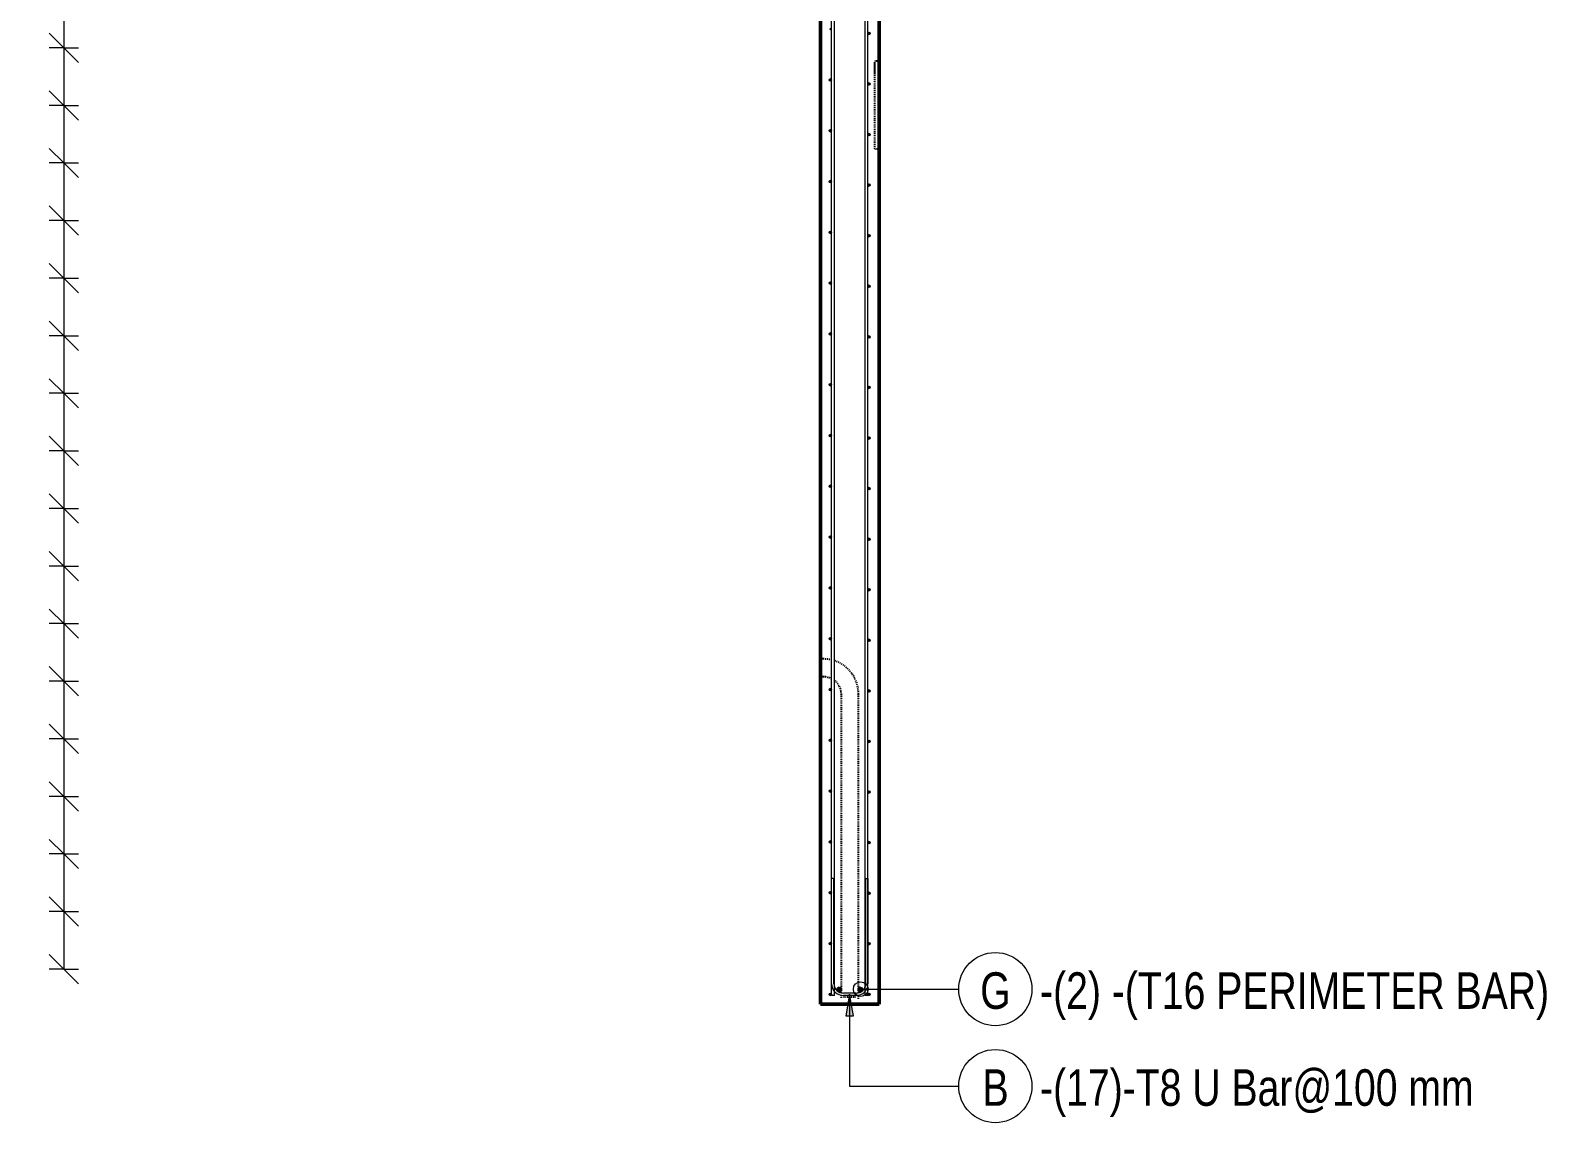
# Model space of a CAD drawing. Header units: millimetres. Extents: x -7141 to 5307, y -2677 to 10424.
# Drawn here: x 128 to 5307, y -1800 to 1933 of the extents above; entities that cross this region are included whole.
import ezdxf

# ---------------------------------------------------------------- set-up
doc = ezdxf.new("R2010")
doc.units = ezdxf.units.MM
doc.linetypes.add('Dash', pattern=[6.36, 3.18, -3.18])
for name, color, linetype, lineweight in [('A-ANNO-DIMS', 211, 'Continuous', 9), ('A-ANNO-DIMS-50', 211, 'Continuous', 9), ('A-WALL', 113, 'Continuous', 25), ('A-WALL-HDLN', 110, 'Dash', 25), ('S-RBAR', 171, 'Continuous', 18), ('S-RBAR-IDEN', 171, 'Continuous', 9)]:
    doc.layers.add(name, color=color, linetype=linetype, lineweight=lineweight)
doc.styles.add('Nirmala UI Semilight', font='NirmalaS.ttf', dxfattribs={"width": 0.8, "height": 125})
doc.dimstyles.new('Arrow_Filled_-_2_5_NI_UI', dxfattribs={"dimscale": 304.8, "dimtxt": 130.920493, "dimasz": 0.328084, "dimexe": 0.164042, "dimexo": 0.0625, "dimgap": 0.164042, "dimtad": 1, "dimdec": 0, "dimzin": 0, "dimdsep": 46, "dimtxsty": 'Nirmala UI Semilight', "dimblk1": 'OBLIQUE', "dimblk2": 'OBLIQUE', "dimsah": 1, "dimcen": 0.09, "dimazin": 0, "dimtfac": 1, "dimtdec": 4, "dimtix": 1, "dimtmove": 0, "dimatfit": 3, "dimfxl": 0.164042, "dimfxlon": 1, "dimtvp": 1, "dimtolj": 1, "dimtzin": 0, "dimarcsym": 2})

# ---------------------------------------------------------------- blocks, each defined once
blk = doc.blocks.new('DIMBLOCK29-Elevation Front 1')
at = {"layer": 'A-ANNO-DIMS-50'}
for p, q in [((243.1, 2070.2), (193.1, 2120.2)), ((243.1, 2070.2), (193.1, 2070.2)), ((243.1, 2070.2), (243.1, 1873.4)), ((243.1, 2070.2), (293.1, 2020.2)), ((243.1, 2070.2), (293.1, 2070.2)), ((243.1, 1873.4), (193.1, 1923.4)), ((243.1, 1873.4), (193.1, 1873.4)), ((243.1, 1873.4), (293.1, 1823.4)), ((243.1, 1873.4), (293.1, 1873.4))]:
    blk.add_line(p, q, dxfattribs=at)
blk = doc.blocks.new('_Oblique')
at = {"color": 0, "linetype": 'ByBlock', "lineweight": -2}
blk.add_line((-0.5, -0.5), (0.5, 0.5), dxfattribs=at)
blk = doc.blocks.new('DIMBLOCK30-Elevation Front 1')
at = {"layer": 'A-ANNO-DIMS-50'}
for p, q in [((243.1, 1873.4), (193.1, 1923.4)), ((243.1, 1873.4), (193.1, 1873.4)), ((243.1, 1873.4), (243.1, 1676.7)), ((243.1, 1873.4), (293.1, 1823.4)), ((243.1, 1873.4), (293.1, 1873.4)), ((243.1, 1676.7), (193.1, 1726.7)), ((243.1, 1676.7), (193.1, 1676.7)), ((243.1, 1676.7), (293.1, 1626.7)), ((243.1, 1676.7), (293.1, 1676.7))]:
    blk.add_line(p, q, dxfattribs=at)
blk = doc.blocks.new('DIMBLOCK31-Elevation Front 1')
at = {"layer": 'A-ANNO-DIMS-50'}
for p, q in [((243.1, 1676.7), (193.1, 1726.7)), ((243.1, 1676.7), (193.1, 1676.7)), ((243.1, 1676.7), (243.1, 1479.9)), ((243.1, 1676.7), (293.1, 1626.7)), ((243.1, 1676.7), (293.1, 1676.7)), ((243.1, 1479.9), (193.1, 1529.9)), ((243.1, 1479.9), (193.1, 1479.9)), ((243.1, 1479.9), (293.1, 1429.9)), ((243.1, 1479.9), (293.1, 1479.9))]:
    blk.add_line(p, q, dxfattribs=at)
blk = doc.blocks.new('DIMBLOCK32-Elevation Front 1')
at = {"layer": 'A-ANNO-DIMS-50'}
for p, q in [((243.1, 1479.9), (193.1, 1529.9)), ((243.1, 1479.9), (193.1, 1479.9)), ((243.1, 1479.9), (243.1, 1283.1)), ((243.1, 1479.9), (293.1, 1429.9)), ((243.1, 1479.9), (293.1, 1479.9)), ((243.1, 1283.1), (193.1, 1333.1)), ((243.1, 1283.1), (193.1, 1283.1)), ((243.1, 1283.1), (293.1, 1233.1)), ((243.1, 1283.1), (293.1, 1283.1))]:
    blk.add_line(p, q, dxfattribs=at)
blk = doc.blocks.new('DIMBLOCK33-Elevation Front 1')
at = {"layer": 'A-ANNO-DIMS-50'}
for p, q in [((243.1, 1283.1), (193.1, 1333.1)), ((243.1, 1283.1), (193.1, 1283.1)), ((243.1, 1283.1), (243.1, 1086.3)), ((243.1, 1283.1), (293.1, 1233.1)), ((243.1, 1283.1), (293.1, 1283.1)), ((243.1, 1086.3), (193.1, 1136.3)), ((243.1, 1086.3), (193.1, 1086.3)), ((243.1, 1086.3), (293.1, 1036.3)), ((243.1, 1086.3), (293.1, 1086.3))]:
    blk.add_line(p, q, dxfattribs=at)
blk = doc.blocks.new('DIMBLOCK34-Elevation Front 1')
at = {"layer": 'A-ANNO-DIMS-50'}
for p, q in [((243.1, 1086.3), (193.1, 1136.3)), ((243.1, 1086.3), (193.1, 1086.3)), ((243.1, 1086.3), (243.1, 889.6)), ((243.1, 1086.3), (293.1, 1036.3)), ((243.1, 1086.3), (293.1, 1086.3)), ((243.1, 889.6), (193.1, 939.6)), ((243.1, 889.6), (193.1, 889.6)), ((243.1, 889.6), (293.1, 839.6)), ((243.1, 889.6), (293.1, 889.6))]:
    blk.add_line(p, q, dxfattribs=at)
blk = doc.blocks.new('DIMBLOCK35-Elevation Front 1')
at = {"layer": 'A-ANNO-DIMS-50'}
for p, q in [((243.1, 889.6), (193.1, 939.6)), ((243.1, 889.6), (193.1, 889.6)), ((243.1, 889.6), (243.1, 692.8)), ((243.1, 889.6), (293.1, 839.6)), ((243.1, 889.6), (293.1, 889.6)), ((243.1, 692.8), (193.1, 742.8)), ((243.1, 692.8), (193.1, 692.8)), ((243.1, 692.8), (293.1, 642.8)), ((243.1, 692.8), (293.1, 692.8))]:
    blk.add_line(p, q, dxfattribs=at)
blk = doc.blocks.new('DIMBLOCK36-Elevation Front 1')
at = {"layer": 'A-ANNO-DIMS-50'}
for p, q in [((243.1, 692.8), (193.1, 742.8)), ((243.1, 692.8), (193.1, 692.8)), ((243.1, 692.8), (243.1, 496)), ((243.1, 692.8), (293.1, 642.8)), ((243.1, 692.8), (293.1, 692.8)), ((243.1, 496), (193.1, 546)), ((243.1, 496), (193.1, 496)), ((243.1, 496), (293.1, 446)), ((243.1, 496), (293.1, 496))]:
    blk.add_line(p, q, dxfattribs=at)
blk = doc.blocks.new('DIMBLOCK37-Elevation Front 1')
at = {"layer": 'A-ANNO-DIMS-50'}
for p, q in [((243.1, 496), (193.1, 546)), ((243.1, 496), (193.1, 496)), ((243.1, 496), (243.1, 299.2)), ((243.1, 496), (293.1, 446)), ((243.1, 496), (293.1, 496)), ((243.1, 299.2), (193.1, 349.2)), ((243.1, 299.2), (193.1, 299.2)), ((243.1, 299.2), (293.1, 249.2)), ((243.1, 299.2), (293.1, 299.2))]:
    blk.add_line(p, q, dxfattribs=at)
blk = doc.blocks.new('DIMBLOCK38-Elevation Front 1')
at = {"layer": 'A-ANNO-DIMS-50'}
for p, q in [((243.1, 299.2), (193.1, 349.2)), ((243.1, 299.2), (193.1, 299.2)), ((243.1, 299.2), (243.1, 102.4)), ((243.1, 299.2), (293.1, 249.2)), ((243.1, 299.2), (293.1, 299.2)), ((243.1, 102.4), (193.1, 152.4)), ((243.1, 102.4), (193.1, 102.4)), ((243.1, 102.4), (293.1, 52.4)), ((243.1, 102.4), (293.1, 102.4))]:
    blk.add_line(p, q, dxfattribs=at)
blk = doc.blocks.new('DIMBLOCK39-Elevation Front 1')
at = {"layer": 'A-ANNO-DIMS-50'}
for p, q in [((243.1, 102.4), (193.1, 152.4)), ((243.1, 102.4), (193.1, 102.4)), ((243.1, 102.4), (243.1, -94.3)), ((243.1, 102.4), (293.1, 52.4)), ((243.1, 102.4), (293.1, 102.4)), ((243.1, -94.3), (193.1, -44.3)), ((243.1, -94.3), (193.1, -94.3)), ((243.1, -94.3), (293.1, -144.3)), ((243.1, -94.3), (293.1, -94.3))]:
    blk.add_line(p, q, dxfattribs=at)
blk = doc.blocks.new('DIMBLOCK40-Elevation Front 1')
at = {"layer": 'A-ANNO-DIMS-50'}
for p, q in [((243.1, -94.3), (193.1, -44.3)), ((243.1, -94.3), (193.1, -94.3)), ((243.1, -94.3), (243.1, -291.1)), ((243.1, -94.3), (293.1, -144.3)), ((243.1, -94.3), (293.1, -94.3)), ((243.1, -291.1), (193.1, -241.1)), ((243.1, -291.1), (193.1, -291.1)), ((243.1, -291.1), (293.1, -341.1)), ((243.1, -291.1), (293.1, -291.1))]:
    blk.add_line(p, q, dxfattribs=at)
blk = doc.blocks.new('DIMBLOCK41-Elevation Front 1')
at = {"layer": 'A-ANNO-DIMS-50'}
for p, q in [((243.1, -291.1), (193.1, -241.1)), ((243.1, -291.1), (193.1, -291.1)), ((243.1, -291.1), (243.1, -487.9)), ((243.1, -291.1), (293.1, -341.1)), ((243.1, -291.1), (293.1, -291.1)), ((243.1, -487.9), (193.1, -437.9)), ((243.1, -487.9), (193.1, -487.9)), ((243.1, -487.9), (293.1, -537.9)), ((243.1, -487.9), (293.1, -487.9))]:
    blk.add_line(p, q, dxfattribs=at)
blk = doc.blocks.new('DIMBLOCK42-Elevation Front 1')
at = {"layer": 'A-ANNO-DIMS-50'}
for p, q in [((243.1, -487.9), (193.1, -437.9)), ((243.1, -487.9), (193.1, -487.9)), ((243.1, -487.9), (243.1, -684.7)), ((243.1, -487.9), (293.1, -537.9)), ((243.1, -487.9), (293.1, -487.9)), ((243.1, -684.7), (193.1, -634.7)), ((243.1, -684.7), (193.1, -684.7)), ((243.1, -684.7), (293.1, -734.7)), ((243.1, -684.7), (293.1, -684.7))]:
    blk.add_line(p, q, dxfattribs=at)
blk = doc.blocks.new('DIMBLOCK43-Elevation Front 1')
at = {"layer": 'A-ANNO-DIMS-50'}
for p, q in [((243.1, -684.7), (193.1, -634.7)), ((243.1, -684.7), (193.1, -684.7)), ((243.1, -684.7), (243.1, -881.4)), ((243.1, -684.7), (293.1, -734.7)), ((243.1, -684.7), (293.1, -684.7)), ((243.1, -881.4), (193.1, -831.4)), ((243.1, -881.4), (193.1, -881.4)), ((243.1, -881.4), (293.1, -931.4)), ((243.1, -881.4), (293.1, -881.4))]:
    blk.add_line(p, q, dxfattribs=at)
blk = doc.blocks.new('DIMBLOCK44-Elevation Front 1')
at = {"layer": 'A-ANNO-DIMS-50'}
for p, q in [((243.1, -881.4), (193.1, -831.4)), ((243.1, -881.4), (193.1, -881.4)), ((243.1, -881.4), (243.1, -1078.2)), ((243.1, -881.4), (293.1, -931.4)), ((243.1, -881.4), (293.1, -881.4)), ((243.1, -1078.2), (193.1, -1028.2)), ((243.1, -1078.2), (193.1, -1078.2)), ((243.1, -1078.2), (293.1, -1128.2)), ((243.1, -1078.2), (293.1, -1078.2))]:
    blk.add_line(p, q, dxfattribs=at)
blk = doc.blocks.new('DIMBLOCK45-Elevation Front 1')
at = {"layer": 'A-ANNO-DIMS-50'}
for p, q in [((243.1, -1078.2), (193.1, -1028.2)), ((243.1, -1078.2), (193.1, -1078.2)), ((243.1, -1078.2), (243.1, -1275)), ((243.1, -1078.2), (293.1, -1128.2)), ((243.1, -1078.2), (293.1, -1078.2)), ((243.1, -1275), (193.1, -1225)), ((243.1, -1275), (193.1, -1275)), ((243.1, -1275), (293.1, -1325)), ((243.1, -1275), (293.1, -1275))]:
    blk.add_line(p, q, dxfattribs=at)
blk = doc.blocks.new('DIMBLOCK46-Elevation Front 1')
at = {"layer": 'A-ANNO-DIMS-50'}
for p, q in [((243.1, 7580), (193.1, 7630)), ((243.1, 7580), (193.1, 7580)), ((243.1, 7580), (243.1, -1275)), ((243.1, 7580), (243.1, 7383.2)), ((243.1, 7580), (293.1, 7530)), ((243.1, 7580), (293.1, 7580)), ((243.1, 7383.2), (193.1, 7433.2)), ((243.1, 7383.2), (193.1, 7383.2)), ((243.1, 7383.2), (243.1, 7186.4)), ((243.1, 7383.2), (293.1, 7333.2)), ((243.1, 7383.2), (293.1, 7383.2)), ((243.1, 7186.4), (193.1, 7236.4)), ((243.1, 7186.4), (193.1, 7186.4)), ((243.1, 7186.4), (243.1, 6989.7)), ((243.1, 7186.4), (293.1, 7136.4)), ((243.1, 7186.4), (293.1, 7186.4)), ((243.1, 6989.7), (193.1, 7039.7)), ((243.1, 6989.7), (193.1, 6989.7)), ((243.1, 6989.7), (243.1, 6792.9)), ((243.1, 6989.7), (293.1, 6939.7)), ((243.1, 6989.7), (293.1, 6989.7)), ((243.1, 6792.9), (193.1, 6842.9)), ((243.1, 6792.9), (193.1, 6792.9)), ((243.1, 6792.9), (243.1, 6596.1)), ((243.1, 6792.9), (293.1, 6742.9)), ((243.1, 6792.9), (293.1, 6792.9)), ((243.1, 6596.1), (193.1, 6646.1)), ((243.1, 6596.1), (193.1, 6596.1)), ((243.1, 6596.1), (243.1, 6399.3)), ((243.1, 6596.1), (293.1, 6546.1)), ((243.1, 6596.1), (293.1, 6596.1)), ((243.1, 6399.3), (193.1, 6449.3)), ((243.1, 6399.3), (193.1, 6399.3)), ((243.1, 6399.3), (243.1, 6202.6)), ((243.1, 6399.3), (293.1, 6349.3)), ((243.1, 6399.3), (293.1, 6399.3)), ((243.1, 6202.6), (193.1, 6252.6)), ((243.1, 6202.6), (193.1, 6202.6)), ((243.1, 6202.6), (243.1, 6005.8)), ((243.1, 6202.6), (293.1, 6152.6)), ((243.1, 6202.6), (293.1, 6202.6)), ((243.1, 6005.8), (193.1, 6055.8)), ((243.1, 6005.8), (193.1, 6005.8)), ((243.1, 6005.8), (243.1, 5809)), ((243.1, 6005.8), (293.1, 5955.8)), ((243.1, 6005.8), (293.1, 6005.8)), ((243.1, 5809), (193.1, 5859)), ((243.1, 5809), (193.1, 5809)), ((243.1, 5809), (243.1, 5612.2)), ((243.1, 5809), (293.1, 5759)), ((243.1, 5809), (293.1, 5809)), ((243.1, 5612.2), (193.1, 5662.2)), ((243.1, 5612.2), (193.1, 5612.2)), ((243.1, 5612.2), (243.1, 5415.4)), ((243.1, 5612.2), (293.1, 5562.2)), ((243.1, 5612.2), (293.1, 5612.2)), ((243.1, 5415.4), (193.1, 5465.4)), ((243.1, 5415.4), (193.1, 5415.4)), ((243.1, 5415.4), (243.1, 5218.7)), ((243.1, 5415.4), (293.1, 5365.4)), ((243.1, 5415.4), (293.1, 5415.4)), ((243.1, 5218.7), (193.1, 5268.7)), ((243.1, 5218.7), (193.1, 5218.7)), ((243.1, 5218.7), (243.1, 5021.9)), ((243.1, 5218.7), (293.1, 5168.7)), ((243.1, 5218.7), (293.1, 5218.7)), ((243.1, 5021.9), (193.1, 5071.9)), ((243.1, 5021.9), (193.1, 5021.9)), ((243.1, 5021.9), (243.1, 4825.1)), ((243.1, 5021.9), (293.1, 4971.9)), ((243.1, 5021.9), (293.1, 5021.9)), ((243.1, 4825.1), (193.1, 4875.1)), ((243.1, 4825.1), (193.1, 4825.1)), ((243.1, 4825.1), (243.1, 4628.3)), ((243.1, 4825.1), (293.1, 4775.1)), ((243.1, 4825.1), (293.1, 4825.1)), ((243.1, 4628.3), (193.1, 4678.3)), ((243.1, 4628.3), (193.1, 4628.3)), ((243.1, 4628.3), (243.1, 4431.6)), ((243.1, 4628.3), (293.1, 4578.3)), ((243.1, 4628.3), (293.1, 4628.3)), ((243.1, 4431.6), (193.1, 4481.6)), ((243.1, 4431.6), (193.1, 4431.6)), ((243.1, 4431.6), (243.1, 4234.8)), ((243.1, 4431.6), (293.1, 4381.6)), ((243.1, 4431.6), (293.1, 4431.6)), ((243.1, 4234.8), (193.1, 4284.8)), ((243.1, 4234.8), (193.1, 4234.8)), ((243.1, 4234.8), (243.1, 4038)), ((243.1, 4234.8), (293.1, 4184.8)), ((243.1, 4234.8), (293.1, 4234.8)), ((243.1, 4038), (193.1, 4088)), ((243.1, 4038), (193.1, 4038)), ((243.1, 4038), (243.1, 3841.2)), ((243.1, 4038), (293.1, 3988)), ((243.1, 4038), (293.1, 4038)), ((243.1, 3841.2), (193.1, 3891.2)), ((243.1, 3841.2), (193.1, 3841.2)), ((243.1, 3841.2), (243.1, 3644.4)), ((243.1, 3841.2), (293.1, 3791.2)), ((243.1, 3841.2), (293.1, 3841.2)), ((243.1, 3644.4), (193.1, 3694.4)), ((243.1, 3644.4), (193.1, 3644.4)), ((243.1, 3644.4), (243.1, 3447.7)), ((243.1, 3644.4), (293.1, 3594.4)), ((243.1, 3644.4), (293.1, 3644.4)), ((243.1, 3447.7), (193.1, 3497.7)), ((243.1, 3447.7), (193.1, 3447.7)), ((243.1, 3447.7), (243.1, 3250.9)), ((243.1, 3447.7), (293.1, 3397.7)), ((243.1, 3447.7), (293.1, 3447.7)), ((243.1, 3250.9), (193.1, 3300.9)), ((243.1, 3250.9), (193.1, 3250.9)), ((243.1, 3250.9), (243.1, 3054.1)), ((243.1, 3250.9), (293.1, 3200.9)), ((243.1, 3250.9), (293.1, 3250.9)), ((243.1, 3054.1), (193.1, 3104.1)), ((243.1, 3054.1), (193.1, 3054.1)), ((243.1, 3054.1), (243.1, 2857.3)), ((243.1, 3054.1), (293.1, 3004.1)), ((243.1, 3054.1), (293.1, 3054.1)), ((243.1, 2857.3), (193.1, 2907.3)), ((243.1, 2857.3), (193.1, 2857.3)), ((243.1, 2857.3), (243.1, 2660.6)), ((243.1, 2857.3), (293.1, 2807.3)), ((243.1, 2857.3), (293.1, 2857.3)), ((243.1, 2660.6), (193.1, 2710.6)), ((243.1, 2660.6), (193.1, 2660.6)), ((243.1, 2660.6), (243.1, 2463.8)), ((243.1, 2660.6), (293.1, 2610.6)), ((243.1, 2660.6), (293.1, 2660.6)), ((243.1, 2463.8), (193.1, 2513.8)), ((243.1, 2463.8), (193.1, 2463.8)), ((243.1, 2463.8), (243.1, 2267)), ((243.1, 2463.8), (293.1, 2413.8)), ((243.1, 2463.8), (293.1, 2463.8)), ((243.1, 2267), (193.1, 2317)), ((243.1, 2267), (193.1, 2267)), ((243.1, 2267), (243.1, 2070.2)), ((243.1, 2267), (293.1, 2217)), ((243.1, 2267), (293.1, 2267)), ((243.1, 2070.2), (193.1, 2120.2)), ((243.1, 2070.2), (193.1, 2070.2)), ((243.1, 2070.2), (243.1, 1873.4)), ((243.1, 2070.2), (293.1, 2020.2)), ((243.1, 2070.2), (293.1, 2070.2)), ((243.1, 1873.4), (193.1, 1923.4)), ((243.1, 1873.4), (193.1, 1873.4)), ((243.1, 1873.4), (243.1, 1676.7)), ((243.1, 1873.4), (293.1, 1823.4)), ((243.1, 1873.4), (293.1, 1873.4)), ((243.1, 1676.7), (193.1, 1726.7)), ((243.1, 1676.7), (193.1, 1676.7)), ((243.1, 1676.7), (243.1, 1479.9)), ((243.1, 1676.7), (293.1, 1626.7)), ((243.1, 1676.7), (293.1, 1676.7)), ((243.1, 1479.9), (193.1, 1529.9)), ((243.1, 1479.9), (193.1, 1479.9)), ((243.1, 1479.9), (243.1, 1283.1)), ((243.1, 1479.9), (293.1, 1429.9)), ((243.1, 1479.9), (293.1, 1479.9)), ((243.1, 1283.1), (193.1, 1333.1)), ((243.1, 1283.1), (193.1, 1283.1)), ((243.1, 1283.1), (243.1, 1086.3)), ((243.1, 1283.1), (293.1, 1233.1)), ((243.1, 1283.1), (293.1, 1283.1)), ((243.1, 1086.3), (193.1, 1136.3)), ((243.1, 1086.3), (193.1, 1086.3)), ((243.1, 1086.3), (243.1, 889.6)), ((243.1, 1086.3), (293.1, 1036.3)), ((243.1, 1086.3), (293.1, 1086.3)), ((243.1, 889.6), (193.1, 939.6)), ((243.1, 889.6), (193.1, 889.6)), ((243.1, 889.6), (243.1, 692.8)), ((243.1, 889.6), (293.1, 839.6)), ((243.1, 889.6), (293.1, 889.6)), ((243.1, 692.8), (193.1, 742.8)), ((243.1, 692.8), (193.1, 692.8)), ((243.1, 692.8), (243.1, 496)), ((243.1, 692.8), (293.1, 642.8)), ((243.1, 692.8), (293.1, 692.8)), ((243.1, 496), (193.1, 546)), ((243.1, 496), (193.1, 496)), ((243.1, 496), (243.1, 299.2)), ((243.1, 496), (293.1, 446)), ((243.1, 496), (293.1, 496)), ((243.1, 299.2), (193.1, 349.2)), ((243.1, 299.2), (193.1, 299.2)), ((243.1, 299.2), (243.1, 102.4)), ((243.1, 299.2), (293.1, 249.2)), ((243.1, 299.2), (293.1, 299.2)), ((243.1, 102.4), (193.1, 152.4)), ((243.1, 102.4), (193.1, 102.4)), ((243.1, 102.4), (243.1, -94.3)), ((243.1, 102.4), (293.1, 52.4)), ((243.1, 102.4), (293.1, 102.4)), ((243.1, -94.3), (193.1, -44.3)), ((243.1, -94.3), (193.1, -94.3)), ((243.1, -94.3), (243.1, -291.1)), ((243.1, -94.3), (293.1, -144.3)), ((243.1, -94.3), (293.1, -94.3)), ((243.1, -291.1), (193.1, -241.1)), ((243.1, -291.1), (193.1, -291.1)), ((243.1, -291.1), (243.1, -487.9)), ((243.1, -291.1), (293.1, -341.1)), ((243.1, -291.1), (293.1, -291.1)), ((243.1, -487.9), (193.1, -437.9)), ((243.1, -487.9), (193.1, -487.9)), ((243.1, -487.9), (243.1, -684.7)), ((243.1, -487.9), (293.1, -537.9)), ((243.1, -487.9), (293.1, -487.9)), ((243.1, -684.7), (193.1, -634.7)), ((243.1, -684.7), (193.1, -684.7)), ((243.1, -684.7), (243.1, -881.4)), ((243.1, -684.7), (293.1, -734.7)), ((243.1, -684.7), (293.1, -684.7)), ((243.1, -881.4), (193.1, -831.4)), ((243.1, -881.4), (193.1, -881.4)), ((243.1, -881.4), (243.1, -1078.2)), ((243.1, -881.4), (293.1, -931.4)), ((243.1, -881.4), (293.1, -881.4)), ((243.1, -1078.2), (193.1, -1028.2)), ((243.1, -1078.2), (193.1, -1078.2)), ((243.1, -1078.2), (243.1, -1275)), ((243.1, -1078.2), (293.1, -1128.2)), ((243.1, -1078.2), (293.1, -1078.2)), ((243.1, -1275), (193.1, -1225)), ((243.1, -1275), (193.1, -1275)), ((243.1, -1275), (293.1, -1325)), ((243.1, -1275), (293.1, -1275))]:
    blk.add_line(p, q, dxfattribs=at)
blk = doc.blocks.new('_None')
blk = doc.blocks.new('M_Rebar Tag_rfa MARK - DOT 1 MM-794228-Elevation Right 1')
at = {"layer": 'S-RBAR-IDEN'}
blk.add_circle((18532.4, -1343.3), 125, dxfattribs=at)
blk = doc.blocks.new('M_Rebar Tag_rfa Dimension - ARROW-793927-Elevation Right 1')
at = {"layer": 'S-RBAR-IDEN'}
blk.add_circle((18532.4, -1674.6), 125, dxfattribs=at)

msp = doc.modelspace()

# ---------------------------------------------------------------- hatches: boundary and pattern name
at = {"layer": 'S-RBAR'}
h = msp.add_hatch(color=256, dxfattribs=at)
edge = h.paths.add_edge_path()
edge.add_arc((2861.2, 1937.3), 4, 0, 360)
for points in [[(2993.2, 1918.7), (2997.2, 1922.7), (2993.2, 1926.7), (2989.2, 1922.7)], [(2861.2, 1759.7), (2865.2, 1763.7), (2861.2, 1767.7), (2857.2, 1763.7)], [(2993.2, 1745.9), (2997.2, 1749.9), (2993.2, 1753.9), (2989.2, 1749.9)], [(2861.2, 1586.1), (2865.2, 1590.1), (2861.2, 1594.1), (2857.2, 1590.1)], [(2993.2, 1573.1), (2997.2, 1577.1), (2993.2, 1581.1), (2989.2, 1577.1)], [(2861.2, 1412.5), (2865.2, 1416.5), (2861.2, 1420.5), (2857.2, 1416.5)], [(2993.2, 1400.2), (2997.2, 1404.2), (2993.2, 1408.2), (2989.2, 1404.2)], [(2861.2, 1238.9), (2865.2, 1242.9), (2861.2, 1246.9), (2857.2, 1242.9)], [(2993.2, 1227.4), (2997.2, 1231.4), (2993.2, 1235.4), (2989.2, 1231.4)], [(2861.2, 1065.3), (2865.2, 1069.3), (2861.2, 1073.3), (2857.2, 1069.3)], [(2993.2, 1054.6), (2997.2, 1058.6), (2993.2, 1062.6), (2989.2, 1058.6)], [(2861.2, 891.7), (2865.2, 895.7), (2861.2, 899.7), (2857.2, 895.7)], [(2993.2, 881.7), (2997.2, 885.7), (2993.2, 889.7), (2989.2, 885.7)], [(2861.2, 718.2), (2865.2, 722.2), (2861.2, 726.2), (2857.2, 722.2)], [(2993.2, 708.9), (2997.2, 712.9), (2993.2, 716.9), (2989.2, 712.9)], [(2861.2, 544.6), (2865.2, 548.6), (2861.2, 552.6), (2857.2, 548.6)], [(2993.2, 536.1), (2997.2, 540.1), (2993.2, 544.1), (2989.2, 540.1)], [(2861.2, 371), (2865.2, 375), (2861.2, 379), (2857.2, 375)], [(2993.2, 363.3), (2997.2, 367.3), (2993.2, 371.3), (2989.2, 367.3)], [(2861.2, 197.4), (2865.2, 201.4), (2861.2, 205.4), (2857.2, 201.4)], [(2993.2, 190.4), (2997.2, 194.4), (2993.2, 198.4), (2989.2, 194.4)], [(2861.2, 23.8), (2865.2, 27.8), (2861.2, 31.8), (2857.2, 27.8)], [(2993.2, 17.6), (2997.2, 21.6), (2993.2, 25.6), (2989.2, 21.6)], [(2861.2, -149.8), (2865.2, -145.8), (2861.2, -141.8), (2857.2, -145.8)], [(2993.2, -155.2), (2997.2, -151.2), (2993.2, -147.2), (2989.2, -151.2)], [(2861.2, -323.4), (2865.2, -319.4), (2861.2, -315.4), (2857.2, -319.4)], [(2993.2, -328), (2997.2, -324), (2993.2, -320), (2989.2, -324)], [(2861.2, -497), (2865.2, -493), (2861.2, -489), (2857.2, -493)], [(2993.2, -500.9), (2997.2, -496.9), (2993.2, -492.9), (2989.2, -496.9)], [(2861.2, -670.6), (2865.2, -666.6), (2861.2, -662.6), (2857.2, -666.6)], [(2993.2, -673.7), (2997.2, -669.7), (2993.2, -665.7), (2989.2, -669.7)], [(2861.2, -844.2), (2865.2, -840.2), (2861.2, -836.2), (2857.2, -840.2)], [(2993.2, -846.5), (2997.2, -842.5), (2993.2, -838.5), (2989.2, -842.5)], [(2861.2, -1017.8), (2865.2, -1013.8), (2861.2, -1009.8), (2857.2, -1013.8)], [(2993.2, -1019.3), (2997.2, -1015.3), (2993.2, -1011.3), (2989.2, -1015.3)], [(2861.2, -1191.4), (2865.2, -1187.4), (2861.2, -1183.4), (2857.2, -1187.4)], [(2993.2, -1192.2), (2997.2, -1188.2), (2993.2, -1184.2), (2989.2, -1188.2)], [(2888.9, -1352.1), (2897.8, -1349.2), (2897.8, -1339.8), (2888.9, -1336.9), (2883.3, -1344.5)], [(2960.7, -1352.1), (2969.6, -1349.2), (2969.6, -1339.8), (2960.7, -1336.9), (2955.2, -1344.5)], [(2861.2, -1365), (2865.2, -1361), (2861.2, -1357), (2857.2, -1361)], [(2993.2, -1365), (2997.2, -1361), (2993.2, -1357), (2989.2, -1361)]]:
    msp.add_hatch(color=256, dxfattribs=at).paths.add_polyline_path(points)
h = msp.add_hatch(color=256, dxfattribs=at)
edge = h.paths.add_edge_path()
edge.add_arc((2993.2, 1922.7), 4, 0, 360)
h = msp.add_hatch(color=256, dxfattribs=at)
edge = h.paths.add_edge_path()
edge.add_arc((2861.2, 1763.7), 4, 0, 360)
h = msp.add_hatch(color=256, dxfattribs=at)
edge = h.paths.add_edge_path()
edge.add_arc((2993.2, 1749.9), 4, 0, 360)
h = msp.add_hatch(color=256, dxfattribs=at)
edge = h.paths.add_edge_path()
edge.add_arc((2861.2, 1590.1), 4, 0, 360)
h = msp.add_hatch(color=256, dxfattribs=at)
edge = h.paths.add_edge_path()
edge.add_arc((2993.2, 1577.1), 4, 0, 360)
h = msp.add_hatch(color=256, dxfattribs=at)
edge = h.paths.add_edge_path()
edge.add_arc((2861.2, 1416.5), 4, 0, 360)
h = msp.add_hatch(color=256, dxfattribs=at)
edge = h.paths.add_edge_path()
edge.add_arc((2993.2, 1404.2), 4, 0, 360)
h = msp.add_hatch(color=256, dxfattribs=at)
edge = h.paths.add_edge_path()
edge.add_arc((2861.2, 1242.9), 4, 0, 360)
h = msp.add_hatch(color=256, dxfattribs=at)
edge = h.paths.add_edge_path()
edge.add_arc((2993.2, 1231.4), 4, 0, 360)
h = msp.add_hatch(color=256, dxfattribs=at)
edge = h.paths.add_edge_path()
edge.add_arc((2861.2, 1069.3), 4, 0, 360)
h = msp.add_hatch(color=256, dxfattribs=at)
edge = h.paths.add_edge_path()
edge.add_arc((2993.2, 1058.6), 4, 0, 360)
h = msp.add_hatch(color=256, dxfattribs=at)
edge = h.paths.add_edge_path()
edge.add_arc((2861.2, 895.7), 4, 0, 360)
h = msp.add_hatch(color=256, dxfattribs=at)
edge = h.paths.add_edge_path()
edge.add_arc((2993.2, 885.7), 4, 0, 360)
h = msp.add_hatch(color=256, dxfattribs=at)
edge = h.paths.add_edge_path()
edge.add_arc((2861.2, 722.2), 4, 0, 360)
h = msp.add_hatch(color=256, dxfattribs=at)
edge = h.paths.add_edge_path()
edge.add_arc((2993.2, 712.9), 4, 0, 360)
h = msp.add_hatch(color=256, dxfattribs=at)
edge = h.paths.add_edge_path()
edge.add_arc((2861.2, 548.6), 4, 0, 360)
h = msp.add_hatch(color=256, dxfattribs=at)
edge = h.paths.add_edge_path()
edge.add_arc((2993.2, 540.1), 4, 0, 360)
h = msp.add_hatch(color=256, dxfattribs=at)
edge = h.paths.add_edge_path()
edge.add_arc((2861.2, 375), 4, 0, 360)
h = msp.add_hatch(color=256, dxfattribs=at)
edge = h.paths.add_edge_path()
edge.add_arc((2993.2, 367.3), 4, 0, 360)
h = msp.add_hatch(color=256, dxfattribs=at)
edge = h.paths.add_edge_path()
edge.add_arc((2861.2, 201.4), 4, 0, 360)
h = msp.add_hatch(color=256, dxfattribs=at)
edge = h.paths.add_edge_path()
edge.add_arc((2993.2, 194.4), 4, 0, 360)
h = msp.add_hatch(color=256, dxfattribs=at)
edge = h.paths.add_edge_path()
edge.add_arc((2861.2, 27.8), 4, 0, 360)
h = msp.add_hatch(color=256, dxfattribs=at)
edge = h.paths.add_edge_path()
edge.add_arc((2993.2, 21.6), 4, 0, 360)
h = msp.add_hatch(color=256, dxfattribs=at)
edge = h.paths.add_edge_path()
edge.add_arc((2861.2, -145.8), 4, 0, 360)
h = msp.add_hatch(color=256, dxfattribs=at)
edge = h.paths.add_edge_path()
edge.add_arc((2993.2, -151.2), 4, 0, 360)
h = msp.add_hatch(color=256, dxfattribs=at)
edge = h.paths.add_edge_path()
edge.add_arc((2861.2, -319.4), 4, 0, 360)
h = msp.add_hatch(color=256, dxfattribs=at)
edge = h.paths.add_edge_path()
edge.add_arc((2993.2, -324), 4, 0, 360)
h = msp.add_hatch(color=256, dxfattribs=at)
edge = h.paths.add_edge_path()
edge.add_arc((2861.2, -493), 4, 0, 360)
h = msp.add_hatch(color=256, dxfattribs=at)
edge = h.paths.add_edge_path()
edge.add_arc((2993.2, -496.9), 4, 0, 360)
h = msp.add_hatch(color=256, dxfattribs=at)
edge = h.paths.add_edge_path()
edge.add_arc((2861.2, -666.6), 4, 0, 360)
h = msp.add_hatch(color=256, dxfattribs=at)
edge = h.paths.add_edge_path()
edge.add_arc((2993.2, -669.7), 4, 0, 360)
h = msp.add_hatch(color=256, dxfattribs=at)
edge = h.paths.add_edge_path()
edge.add_arc((2861.2, -840.2), 4, 0, 360)
h = msp.add_hatch(color=256, dxfattribs=at)
edge = h.paths.add_edge_path()
edge.add_arc((2993.2, -842.5), 4, 0, 360)
h = msp.add_hatch(color=256, dxfattribs=at)
edge = h.paths.add_edge_path()
edge.add_arc((2861.2, -1013.8), 4, 0, 360)
h = msp.add_hatch(color=256, dxfattribs=at)
edge = h.paths.add_edge_path()
edge.add_arc((2993.2, -1015.3), 4, 0, 360)
h = msp.add_hatch(color=256, dxfattribs=at)
edge = h.paths.add_edge_path()
edge.add_arc((2861.2, -1187.4), 4, 0, 360)
h = msp.add_hatch(color=256, dxfattribs=at)
edge = h.paths.add_edge_path()
edge.add_arc((2993.2, -1188.2), 4, 0, 360)
h = msp.add_hatch(color=256, dxfattribs=at)
edge = h.paths.add_edge_path()
edge.add_arc((2891.3, -1344.5), 8, 0, 360)
h = msp.add_hatch(color=256, dxfattribs=at)
edge = h.paths.add_edge_path()
edge.add_arc((2963.2, -1344.5), 8, 0, 360)
h = msp.add_hatch(color=256, dxfattribs=at)
edge = h.paths.add_edge_path()
edge.add_arc((2861.2, -1361), 4, 0, 360)
h = msp.add_hatch(color=256, dxfattribs=at)
edge = h.paths.add_edge_path()
edge.add_arc((2993.2, -1361), 4, 0, 360)
at = {"layer": 'S-RBAR-IDEN'}
msp.add_hatch(color=256, dxfattribs=at).paths.add_polyline_path([(2926.5, -1359.9), (2913.3, -1434.9), (2939.8, -1434.9)])

# ---------------------------------------------------------------- linework, layer by layer
at = {"layer": 'A-WALL', "lineweight": 50}
for p, q in [((2827.2, 7060), (2827.2, -1395)), ((3027.2, -1395), (3027.2, 3650)), ((2827.2, -1395), (3027.2, -1395))]:
    msp.add_line(p, q, dxfattribs=at)
at = {"layer": 'A-WALL-HDLN'}
for p, q in [((3027.2, 1828.4), (3012.2, 1828.4)), ((3012.2, 1528.4), (3012.2, 1828.4)), ((3012.2, 1786.9), (3012.2, 1825.6)), ((3012.2, 1528.4), (3027.2, 1528.4)), ((2837.2, -215), (2827.2, -215)), ((2827.2, -275), (2837.2, -275)), ((2897.2, -335), (2897.2, -1355.9)), ((2957.2, -1355.9), (2957.2, -335)), ((2897.2, -1363.9), (2897.2, -1376.3)), ((2905.6, -1370), (2948.8, -1370)), ((2957.2, -1376.3), (2957.2, -1363.9))]:
    msp.add_line(p, q, dxfattribs=at)
at = {"layer": 'A-WALL-HDLN', "flags": 128}
for points in [[(2865.2, -218.3), (2862.3, -217.7), (2857.6, -216.7), (2852.9, -216), (2848.1, -215.5), (2843.3, -215.2), (2838.5, -215), (2837.2, -215)], [(2957.2, -335), (2957.1, -330.2), (2956.8, -325.4), (2956.3, -320.6), (2955.7, -315.9), (2954.8, -311.2), (2953.8, -306.5), (2952.5, -301.8), (2951.1, -297.3), (2949.5, -292.7), (2947.7, -288.3), (2945.8, -283.9), (2943.7, -279.6), (2941.4, -275.4), (2938.9, -271.3), (2936.3, -267.2), (2933.5, -263.3), (2930.5, -259.5), (2927.4, -255.9), (2924.2, -252.3), (2920.8, -248.9), (2917.3, -245.6), (2913.7, -242.5), (2909.9, -239.5), (2906, -236.7), (2902, -234), (2898, -231.5), (2893.8, -229.2), (2889.5, -227), (2885.1, -225), (2880.7, -223.2), (2876.2, -221.5), (2875.2, -221.2)], [(2837.2, -275), (2839.6, -275), (2842, -275.2), (2844.4, -275.4), (2846.8, -275.8), (2849.1, -276.2), (2851.5, -276.7), (2853.8, -277.3), (2856.1, -278), (2858.3, -278.8), (2860.6, -279.7), (2862.8, -280.7), (2864.9, -281.8)], [(2875.2, -288.6), (2876.8, -289.9), (2878.5, -291.5), (2880.3, -293.2), (2881.9, -295), (2883.5, -296.8), (2884.9, -298.7), (2886.4, -300.6), (2887.7, -302.6), (2889, -304.6), (2890.1, -306.7), (2891.2, -308.9), (2892.2, -311), (2893.1, -313.3), (2894, -315.5), (2894.7, -317.8), (2895.3, -320.1), (2895.9, -322.4), (2896.3, -324.8), (2896.7, -327.2), (2897, -329.6), (2897.1, -332), (2897.2, -334.4), (2897.2, -335)]]:
    msp.add_lwpolyline(points, dxfattribs=at)
at = {"layer": 'S-RBAR'}
for p, q in [((2865.2, -1365), (2865.2, 7669.9)), ((2875.2, -1365), (2875.2, 7669.9)), ((2979.2, -1365), (2979.2, 7630)), ((2989.2, -1365), (2989.2, 7630)), ((2993.2, 1926.7), (2989.2, 1922.7)), ((2989.2, 1922.7), (2993.2, 1918.7)), ((2997.2, 1922.7), (2993.2, 1926.7)), ((2993.2, 1918.7), (2997.2, 1922.7)), ((2861.2, 1767.7), (2857.2, 1763.7)), ((2857.2, 1763.7), (2861.2, 1759.7)), ((2865.2, 1763.7), (2861.2, 1767.7)), ((2861.2, 1759.7), (2865.2, 1763.7)), ((2993.2, 1753.9), (2989.2, 1749.9)), ((2989.2, 1749.9), (2993.2, 1745.9)), ((2997.2, 1749.9), (2993.2, 1753.9)), ((2993.2, 1745.9), (2997.2, 1749.9)), ((2861.2, 1594.1), (2857.2, 1590.1)), ((2857.2, 1590.1), (2861.2, 1586.1)), ((2865.2, 1590.1), (2861.2, 1594.1)), ((2861.2, 1586.1), (2865.2, 1590.1)), ((2993.2, 1581.1), (2989.2, 1577.1)), ((2989.2, 1577.1), (2993.2, 1573.1)), ((2997.2, 1577.1), (2993.2, 1581.1)), ((2993.2, 1573.1), (2997.2, 1577.1)), ((2861.2, 1420.5), (2857.2, 1416.5)), ((2857.2, 1416.5), (2861.2, 1412.5)), ((2865.2, 1416.5), (2861.2, 1420.5)), ((2861.2, 1412.5), (2865.2, 1416.5)), ((2993.2, 1408.2), (2989.2, 1404.2)), ((2989.2, 1404.2), (2993.2, 1400.2)), ((2997.2, 1404.2), (2993.2, 1408.2)), ((2993.2, 1400.2), (2997.2, 1404.2)), ((2861.2, 1246.9), (2857.2, 1242.9)), ((2857.2, 1242.9), (2861.2, 1238.9)), ((2865.2, 1242.9), (2861.2, 1246.9)), ((2861.2, 1238.9), (2865.2, 1242.9)), ((2993.2, 1235.4), (2989.2, 1231.4)), ((2989.2, 1231.4), (2993.2, 1227.4)), ((2997.2, 1231.4), (2993.2, 1235.4)), ((2993.2, 1227.4), (2997.2, 1231.4)), ((2861.2, 1073.3), (2857.2, 1069.3)), ((2857.2, 1069.3), (2861.2, 1065.3)), ((2865.2, 1069.3), (2861.2, 1073.3)), ((2861.2, 1065.3), (2865.2, 1069.3)), ((2993.2, 1062.6), (2989.2, 1058.6)), ((2989.2, 1058.6), (2993.2, 1054.6)), ((2997.2, 1058.6), (2993.2, 1062.6)), ((2993.2, 1054.6), (2997.2, 1058.6)), ((2861.2, 899.7), (2857.2, 895.7)), ((2857.2, 895.7), (2861.2, 891.7)), ((2865.2, 895.7), (2861.2, 899.7)), ((2861.2, 891.7), (2865.2, 895.7)), ((2993.2, 889.7), (2989.2, 885.7)), ((2989.2, 885.7), (2993.2, 881.7)), ((2997.2, 885.7), (2993.2, 889.7)), ((2993.2, 881.7), (2997.2, 885.7)), ((2861.2, 726.2), (2857.2, 722.2)), ((2865.2, 722.2), (2861.2, 726.2)), ((2857.2, 722.2), (2861.2, 718.2)), ((2861.2, 718.2), (2865.2, 722.2)), ((2993.2, 716.9), (2989.2, 712.9)), ((2989.2, 712.9), (2993.2, 708.9)), ((2997.2, 712.9), (2993.2, 716.9)), ((2993.2, 708.9), (2997.2, 712.9)), ((2861.2, 552.6), (2857.2, 548.6)), ((2857.2, 548.6), (2861.2, 544.6)), ((2865.2, 548.6), (2861.2, 552.6)), ((2861.2, 544.6), (2865.2, 548.6)), ((2993.2, 544.1), (2989.2, 540.1)), ((2989.2, 540.1), (2993.2, 536.1)), ((2997.2, 540.1), (2993.2, 544.1)), ((2993.2, 536.1), (2997.2, 540.1)), ((2861.2, 379), (2857.2, 375)), ((2857.2, 375), (2861.2, 371)), ((2865.2, 375), (2861.2, 379)), ((2861.2, 371), (2865.2, 375)), ((2993.2, 371.3), (2989.2, 367.3)), ((2989.2, 367.3), (2993.2, 363.3)), ((2997.2, 367.3), (2993.2, 371.3)), ((2993.2, 363.3), (2997.2, 367.3)), ((2861.2, 205.4), (2857.2, 201.4)), ((2857.2, 201.4), (2861.2, 197.4)), ((2865.2, 201.4), (2861.2, 205.4)), ((2861.2, 197.4), (2865.2, 201.4)), ((2993.2, 198.4), (2989.2, 194.4)), ((2989.2, 194.4), (2993.2, 190.4)), ((2997.2, 194.4), (2993.2, 198.4)), ((2993.2, 190.4), (2997.2, 194.4)), ((2861.2, 31.8), (2857.2, 27.8)), ((2857.2, 27.8), (2861.2, 23.8)), ((2865.2, 27.8), (2861.2, 31.8)), ((2861.2, 23.8), (2865.2, 27.8)), ((2993.2, 25.6), (2989.2, 21.6)), ((2989.2, 21.6), (2993.2, 17.6)), ((2997.2, 21.6), (2993.2, 25.6)), ((2993.2, 17.6), (2997.2, 21.6)), ((2861.2, -141.8), (2857.2, -145.8)), ((2857.2, -145.8), (2861.2, -149.8)), ((2865.2, -145.8), (2861.2, -141.8)), ((2861.2, -149.8), (2865.2, -145.8)), ((2993.2, -147.2), (2989.2, -151.2)), ((2989.2, -151.2), (2993.2, -155.2)), ((2997.2, -151.2), (2993.2, -147.2)), ((2993.2, -155.2), (2997.2, -151.2)), ((2861.2, -315.4), (2857.2, -319.4)), ((2857.2, -319.4), (2861.2, -323.4)), ((2865.2, -319.4), (2861.2, -315.4)), ((2861.2, -323.4), (2865.2, -319.4)), ((2993.2, -320), (2989.2, -324)), ((2989.2, -324), (2993.2, -328)), ((2997.2, -324), (2993.2, -320)), ((2993.2, -328), (2997.2, -324)), ((2861.2, -489), (2857.2, -493)), ((2857.2, -493), (2861.2, -497)), ((2865.2, -493), (2861.2, -489)), ((2861.2, -497), (2865.2, -493)), ((2993.2, -492.9), (2989.2, -496.9)), ((2989.2, -496.9), (2993.2, -500.9)), ((2997.2, -496.9), (2993.2, -492.9)), ((2993.2, -500.9), (2997.2, -496.9)), ((2861.2, -662.6), (2857.2, -666.6)), ((2857.2, -666.6), (2861.2, -670.6)), ((2865.2, -666.6), (2861.2, -662.6)), ((2861.2, -670.6), (2865.2, -666.6)), ((2993.2, -665.7), (2989.2, -669.7)), ((2989.2, -669.7), (2993.2, -673.7)), ((2997.2, -669.7), (2993.2, -665.7)), ((2993.2, -673.7), (2997.2, -669.7)), ((2861.2, -836.2), (2857.2, -840.2)), ((2857.2, -840.2), (2861.2, -844.2)), ((2865.2, -840.2), (2861.2, -836.2)), ((2861.2, -844.2), (2865.2, -840.2)), ((2993.2, -838.5), (2989.2, -842.5)), ((2989.2, -842.5), (2993.2, -846.5)), ((2997.2, -842.5), (2993.2, -838.5)), ((2993.2, -846.5), (2997.2, -842.5)), ((2873.2, -965), (2865.2, -965)), ((2865.2, -1325), (2865.2, -965)), ((2873.2, -1325), (2873.2, -965)), ((2981.2, -965), (2981.2, -1325)), ((2981.2, -965), (2989.2, -965)), ((2989.2, -965), (2989.2, -1325)), ((2861.2, -1009.8), (2857.2, -1013.8)), ((2857.2, -1013.8), (2861.2, -1017.8)), ((2865.2, -1013.8), (2861.2, -1009.8)), ((2861.2, -1017.8), (2865.2, -1013.8)), ((2993.2, -1011.3), (2989.2, -1015.3)), ((2989.2, -1015.3), (2993.2, -1019.3)), ((2997.2, -1015.3), (2993.2, -1011.3)), ((2993.2, -1019.3), (2997.2, -1015.3)), ((2861.2, -1183.4), (2857.2, -1187.4)), ((2857.2, -1187.4), (2861.2, -1191.4)), ((2865.2, -1187.4), (2861.2, -1183.4)), ((2861.2, -1191.4), (2865.2, -1187.4)), ((2993.2, -1184.2), (2989.2, -1188.2)), ((2989.2, -1188.2), (2993.2, -1192.2)), ((2997.2, -1188.2), (2993.2, -1184.2)), ((2993.2, -1192.2), (2997.2, -1188.2)), ((2888.9, -1336.9), (2883.3, -1344.5)), ((2883.3, -1344.5), (2888.9, -1352.1)), ((2897.8, -1339.8), (2888.9, -1336.9)), ((2897.8, -1349.2), (2897.8, -1339.8)), ((2960.7, -1336.9), (2955.2, -1344.5)), ((2955.2, -1344.5), (2960.7, -1352.1)), ((2969.6, -1339.8), (2960.7, -1336.9)), ((2969.6, -1349.2), (2969.6, -1339.8)), ((2861.2, -1357), (2857.2, -1361)), ((2857.2, -1361), (2861.2, -1365)), ((2865.2, -1361), (2861.2, -1357)), ((2861.2, -1365), (2865.2, -1361)), ((2875.2, -1365), (2865.2, -1365)), ((2888.9, -1352.1), (2897.8, -1349.2)), ((2949.2, -1357), (2905.2, -1357)), ((2949.2, -1365), (2905.2, -1365)), ((2960.7, -1352.1), (2969.6, -1349.2)), ((2989.2, -1365), (2979.2, -1365)), ((2993.2, -1357), (2989.2, -1361)), ((2989.2, -1361), (2993.2, -1365)), ((2997.2, -1361), (2993.2, -1357)), ((2993.2, -1365), (2997.2, -1361))]:
    msp.add_line(p, q, dxfattribs=at)
for centre, radius in [((2993.2, 1922.7), 4), ((2861.2, 1763.7), 4), ((2993.2, 1749.9), 4), ((2861.2, 1590.1), 4), ((2993.2, 1577.1), 4), ((2861.2, 1416.5), 4), ((2993.2, 1404.2), 4), ((2861.2, 1242.9), 4), ((2993.2, 1231.4), 4), ((2861.2, 1069.3), 4), ((2993.2, 1058.6), 4), ((2861.2, 895.7), 4), ((2993.2, 885.7), 4), ((2861.2, 722.2), 4), ((2993.2, 712.9), 4), ((2861.2, 548.6), 4), ((2993.2, 540.1), 4), ((2861.2, 375), 4), ((2993.2, 367.3), 4), ((2861.2, 201.4), 4), ((2993.2, 194.4), 4), ((2861.2, 27.8), 4), ((2993.2, 21.6), 4), ((2861.2, -145.8), 4), ((2993.2, -151.2), 4), ((2861.2, -319.4), 4), ((2993.2, -324), 4), ((2861.2, -493), 4), ((2993.2, -496.9), 4), ((2861.2, -666.6), 4), ((2993.2, -669.7), 4), ((2861.2, -840.2), 4), ((2993.2, -842.5), 4), ((2861.2, -1013.8), 4), ((2993.2, -1015.3), 4), ((2861.2, -1187.4), 4), ((2993.2, -1188.2), 4), ((2891.3, -1344.5), 8), ((2963.2, -1344.5), 8), ((2861.2, -1361), 4), ((2993.2, -1361), 4)]:
    msp.add_circle(centre, radius, dxfattribs=at)
for centre, radius, start, end in [((2905.2, -1325), 40, 180, 270), ((2905.2, -1325), 32, 180, 270), ((2949.2, -1325), 32, 270, 0), ((2949.2, -1325), 40, 270, 0)]:
    msp.add_arc(centre, radius, start, end, dxfattribs=at)
at = {"layer": 'S-RBAR-IDEN'}
for p, q in [((2964.4, -1343.3), (3299.2, -1343.3)), ((2926.5, -1359.9), (2913.3, -1434.9)), ((2939.8, -1434.9), (2926.5, -1359.9)), ((2926.5, -1359.9), (2926.5, -1674.6)), ((2913.3, -1434.9), (2939.8, -1434.9)), ((2926.5, -1674.6), (3299.2, -1674.6))]:
    msp.add_line(p, q, dxfattribs=at)
msp.add_circle((2964.4, -1343.3), 25, dxfattribs=at)

# ---------------------------------------------------------------- block references
for name in ['M_Rebar Tag_rfa MARK - DOT 1 MM-794228-Elevation Right 1', 'M_Rebar Tag_rfa Dimension - ARROW-793927-Elevation Right 1']:
    msp.add_blockref(name, (-15108.2, 0), dxfattribs=at)

# ---------------------------------------------------------------- texts
at = {"layer": 'S-RBAR-IDEN', "char_height": 125, "attachment_point": 1, "style": 'Nirmala UI Semilight'}
for s, insert, width in [('G', (3372.6, -1285.7), 115.443), ('-(2) -(T16 PERIMETER BAR)', (3577, -1285.7), 1933.67), ('B', (3380.6, -1617), 96.202), ('-(17)-T8 U Bar@100 mm', (3577, -1617), 1747.679)]:
    msp.add_mtext(s, dxfattribs=dict(at, insert=insert, width=width))

# ---------------------------------------------------------------- dimensions: what is measured, and where the dimension line sits
at = {"layer": 'A-ANNO-DIMS'}
for base, p1, p2, text, override, picture, middle in [((243.1, -1275), (193.1, 7580), (193.1, -1275), '8855', {"dimpost": '<>', "dimblk1": 'None', "dimblk2": 'None', "dimsah": 1, "dimfxl": 8855}, 'DIMBLOCK46-Elevation Front 1', (128.5, 3152.5)), ((243.1, 1873.4), (193.1, 2070.2), (193.1, 1873.4), ' ', {"dimpost": '<>', "dimfxl": 196.777778}, 'DIMBLOCK29-Elevation Front 1', (243.1, 1971.8)), ((243.1, 1676.7), (193.1, 1873.4), (193.1, 1676.7), ' ', {"dimpost": '<>', "dimfxl": 196.777778}, 'DIMBLOCK30-Elevation Front 1', (243.1, 1775.1)), ((243.1, 1479.9), (193.1, 1676.7), (193.1, 1479.9), ' ', {"dimpost": '<>', "dimfxl": 196.777778}, 'DIMBLOCK31-Elevation Front 1', (243.1, 1578.3)), ((243.1, 1283.1), (193.1, 1479.9), (193.1, 1283.1), ' ', {"dimpost": '<>', "dimfxl": 196.777778}, 'DIMBLOCK32-Elevation Front 1', (243.1, 1381.5)), ((243.1, 1086.3), (193.1, 1283.1), (193.1, 1086.3), ' ', {"dimpost": '<>', "dimfxl": 196.777778}, 'DIMBLOCK33-Elevation Front 1', (243.1, 1184.7)), ((243.1, 889.6), (193.1, 1086.3), (193.1, 889.6), ' ', {"dimpost": '<>', "dimfxl": 196.777778}, 'DIMBLOCK34-Elevation Front 1', (243.1, 987.9)), ((243.1, 692.8), (193.1, 889.6), (193.1, 692.8), ' ', {"dimpost": '<>', "dimfxl": 196.777778}, 'DIMBLOCK35-Elevation Front 1', (243.1, 791.2)), ((243.1, 496), (193.1, 692.8), (193.1, 496), ' ', {"dimpost": '<>', "dimfxl": 196.777778}, 'DIMBLOCK36-Elevation Front 1', (243.1, 594.4)), ((243.1, 299.2), (193.1, 496), (193.1, 299.2), ' ', {"dimpost": '<>', "dimfxl": 196.777778}, 'DIMBLOCK37-Elevation Front 1', (243.1, 397.6)), ((243.1, 102.4), (193.1, 299.2), (193.1, 102.4), ' ', {"dimpost": '<>', "dimfxl": 196.777778}, 'DIMBLOCK38-Elevation Front 1', (243.1, 200.8)), ((243.1, -94.3), (193.1, 102.4), (193.1, -94.3), ' ', {"dimpost": '<>', "dimfxl": 196.777778}, 'DIMBLOCK39-Elevation Front 1', (243.1, 4.1)), ((243.1, -291.1), (193.1, -94.3), (193.1, -291.1), ' ', {"dimpost": '<>', "dimfxl": 196.777778}, 'DIMBLOCK40-Elevation Front 1', (243.1, -192.7)), ((243.1, -487.9), (193.1, -291.1), (193.1, -487.9), ' ', {"dimpost": '<>', "dimfxl": 196.777778}, 'DIMBLOCK41-Elevation Front 1', (243.1, -389.5)), ((243.1, -684.7), (193.1, -487.9), (193.1, -684.7), ' ', {"dimpost": '<>', "dimfxl": 196.777778}, 'DIMBLOCK42-Elevation Front 1', (243.1, -586.3)), ((243.1, -881.4), (193.1, -684.7), (193.1, -881.4), ' ', {"dimpost": '<>', "dimfxl": 196.777778}, 'DIMBLOCK43-Elevation Front 1', (243.1, -783.1)), ((243.1, -1078.2), (193.1, -881.4), (193.1, -1078.2), ' ', {"dimpost": '<>', "dimfxl": 196.777778}, 'DIMBLOCK44-Elevation Front 1', (243.1, -979.8)), ((243.1, -1275), (193.1, -1078.2), (193.1, -1275), ' ', {"dimpost": '<>', "dimfxl": 196.777778}, 'DIMBLOCK45-Elevation Front 1', (243.1, -1176.6))]:
    dim = msp.add_linear_dim(base=base, p1=p1, p2=p2, angle=90, text=text, dimstyle='Arrow_Filled_-_2_5_NI_UI', override=override, dxfattribs=at)
    dim.commit()
    dim.dimension.update_dxf_attribs({"geometry": picture, "text_midpoint": middle})

doc.saveas('drawing.dxf')
